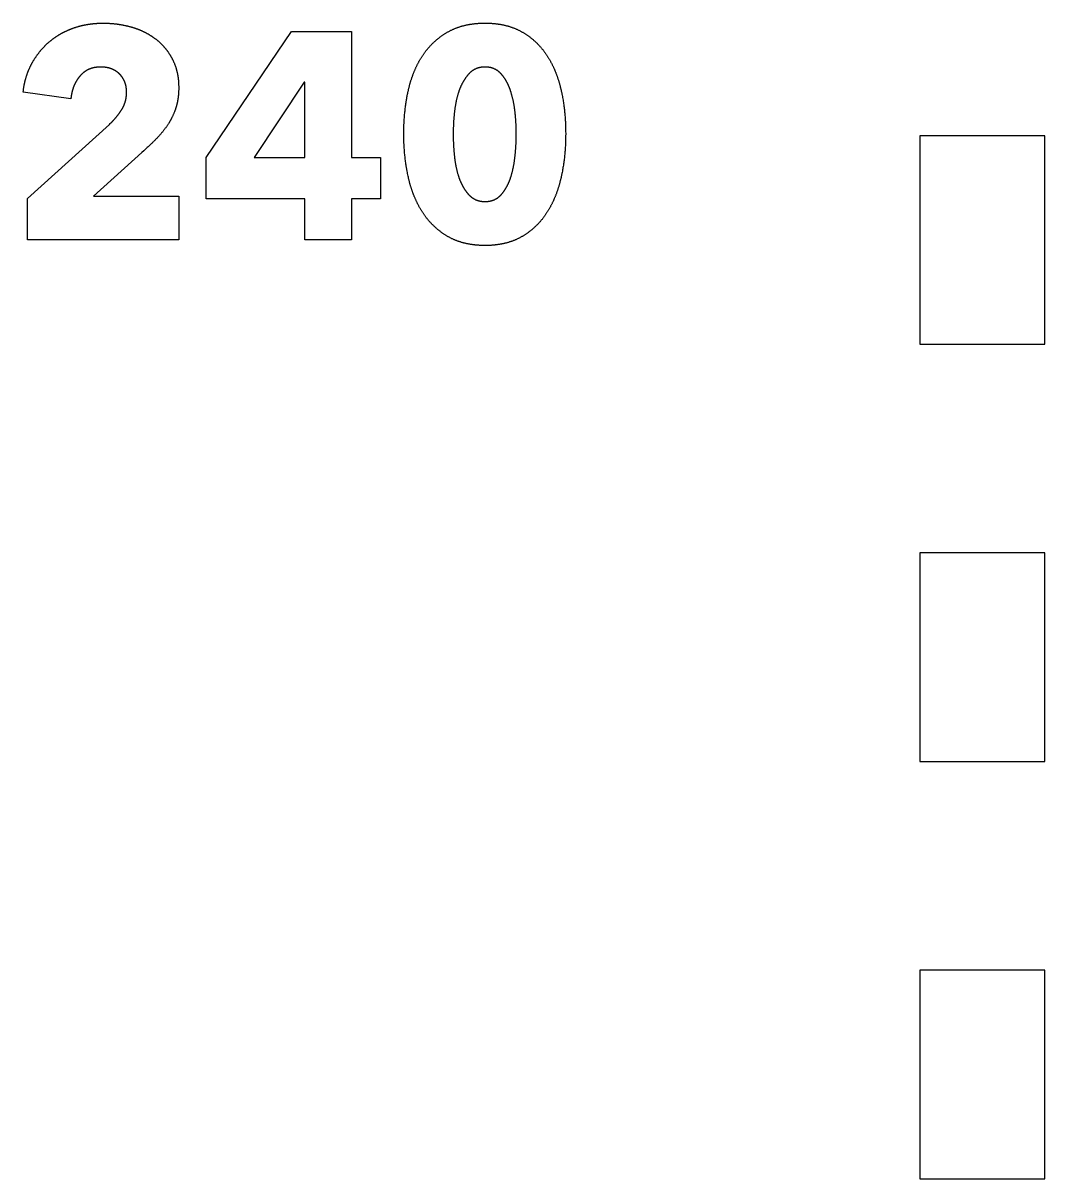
# Model space of a CAD drawing. Extents: x 4 to 389, y 10 to 269.
# Drawn here: x 106.52 to 131.01, y 181.33 to 209.03 of the extents above; entities that cross this region are included whole.
import ezdxf

# ---------------------------------------------------------------- set-up
doc = ezdxf.new("R2010")
doc.units = 0
doc.layers.get('0').update_dxf_attribs({"linetype": 'CONTINUOUS'})
doc.layers.add('ENGRAVE', color=5, linetype='CONTINUOUS')

msp = doc.modelspace()

# ---------------------------------------------------------------- linework, layer by layer
for points in [[(128.01, 201.332), (131.01, 201.332), (131.01, 206.332), (128.01, 206.332)], [(128.01, 191.332), (131.01, 191.332), (131.01, 196.332), (128.01, 196.332)], [(128.01, 181.332), (131.01, 181.332), (131.01, 186.332), (128.01, 186.332)]]:
    msp.add_lwpolyline(points, close=True)
at = {"layer": 'ENGRAVE'}
for points in [[(106.623, 203.832), (106.623, 204.826), (108.584, 206.6), (108.604, 206.62), (108.614, 206.63), (108.624, 206.64), (108.629, 206.645), (108.634, 206.65), (108.639, 206.655), (108.644, 206.66), (108.649, 206.665), (108.654, 206.67), (108.659, 206.675), (108.664, 206.68), (108.669, 206.686), (108.674, 206.691), (108.678, 206.696), (108.683, 206.701), (108.688, 206.706), (108.693, 206.711), (108.697, 206.717), (108.702, 206.722), (108.707, 206.727), (108.711, 206.732), (108.716, 206.738), (108.721, 206.743), (108.725, 206.748), (108.73, 206.754), (108.734, 206.759), (108.739, 206.765), (108.743, 206.77), (108.748, 206.775), (108.752, 206.781), (108.757, 206.786), (108.761, 206.792), (108.766, 206.797), (108.77, 206.803), (108.774, 206.808), (108.779, 206.814), (108.783, 206.82), (108.787, 206.825), (108.792, 206.831), (108.796, 206.836), (108.8, 206.842), (108.804, 206.848), (108.809, 206.853), (108.813, 206.859), (108.817, 206.865), (108.821, 206.87), (108.825, 206.876), (108.829, 206.882), (108.834, 206.887), (108.838, 206.893), (108.842, 206.899), (108.846, 206.905), (108.85, 206.911), (108.854, 206.916), (108.858, 206.922), (108.861, 206.928), (108.865, 206.934), (108.869, 206.94), (108.873, 206.946), (108.877, 206.952), (108.88, 206.958), (108.884, 206.964), (108.888, 206.97), (108.891, 206.976), (108.895, 206.982), (108.898, 206.988), (108.902, 206.994), (108.905, 207.001), (108.909, 207.007), (108.91, 207.01), (108.912, 207.013), (108.913, 207.016), (108.915, 207.019), (108.917, 207.022), (108.918, 207.026), (108.92, 207.029), (108.921, 207.032), (108.923, 207.035), (108.924, 207.038), (108.926, 207.041), (108.927, 207.045), (108.929, 207.048), (108.93, 207.051), (108.932, 207.054), (108.933, 207.057), (108.935, 207.061), (108.936, 207.064), (108.937, 207.067), (108.939, 207.07), (108.94, 207.074), (108.941, 207.077), (108.943, 207.08), (108.944, 207.084), (108.945, 207.087), (108.946, 207.09), (108.948, 207.093), (108.949, 207.097), (108.95, 207.1), (108.951, 207.103), (108.952, 207.107), (108.953, 207.11), (108.955, 207.113), (108.956, 207.117), (108.957, 207.12), (108.958, 207.123), (108.959, 207.127), (108.96, 207.13), (108.962, 207.137), (108.964, 207.144), (108.966, 207.15), (108.968, 207.157), (108.97, 207.164), (108.972, 207.171), (108.973, 207.178), (108.975, 207.185), (108.976, 207.188), (108.977, 207.191), (108.977, 207.195), (108.978, 207.198), (108.979, 207.202), (108.98, 207.205), (108.98, 207.209), (108.981, 207.212), (108.982, 207.216), (108.983, 207.219), (108.983, 207.223), (108.984, 207.226), (108.984, 207.23), (108.985, 207.233), (108.986, 207.236), (108.986, 207.24), (108.987, 207.243), (108.987, 207.247), (108.988, 207.25), (108.988, 207.254), (108.989, 207.257), (108.989, 207.261), (108.99, 207.264), (108.99, 207.268), (108.99, 207.271), (108.991, 207.275), (108.991, 207.278), (108.992, 207.282), (108.992, 207.285), (108.992, 207.289), (108.993, 207.296), (108.993, 207.303), (108.994, 207.31), (108.994, 207.317), (108.995, 207.324), (108.995, 207.331), (108.995, 207.338), (108.996, 207.345), (108.996, 207.359), (108.997, 207.373), (108.996, 207.389), (108.996, 207.396), (108.995, 207.404), (108.995, 207.412), (108.995, 207.419), (108.994, 207.427), (108.994, 207.435), (108.993, 207.442), (108.993, 207.446), (108.992, 207.45), (108.992, 207.454), (108.992, 207.458), (108.991, 207.461), (108.991, 207.465), (108.991, 207.469), (108.99, 207.473), (108.99, 207.477), (108.989, 207.48), (108.989, 207.484), (108.988, 207.488), (108.988, 207.492), (108.987, 207.495), (108.987, 207.499), (108.986, 207.503), (108.986, 207.507), (108.985, 207.511), (108.984, 207.514), (108.983, 207.518), (108.983, 207.522), (108.982, 207.526), (108.981, 207.529), (108.98, 207.533), (108.98, 207.537), (108.979, 207.541), (108.978, 207.544), (108.977, 207.548), (108.976, 207.552), (108.975, 207.555), (108.974, 207.559), (108.973, 207.563), (108.972, 207.566), (108.971, 207.57), (108.97, 207.574), (108.969, 207.578), (108.967, 207.581), (108.966, 207.585), (108.965, 207.588), (108.964, 207.592), (108.963, 207.596), (108.961, 207.599), (108.96, 207.603), (108.959, 207.607), (108.957, 207.61), (108.956, 207.614), (108.955, 207.617), (108.953, 207.621), (108.952, 207.624), (108.95, 207.628), (108.949, 207.632), (108.947, 207.635), (108.946, 207.639), (108.944, 207.642), (108.943, 207.646), (108.941, 207.649), (108.94, 207.653), (108.938, 207.656), (108.936, 207.659), (108.935, 207.663), (108.933, 207.666), (108.931, 207.67), (108.929, 207.673), (108.928, 207.677), (108.926, 207.68), (108.924, 207.683), (108.922, 207.687), (108.92, 207.69), (108.918, 207.693), (108.916, 207.697), (108.914, 207.7), (108.912, 207.703), (108.91, 207.706), (108.908, 207.71), (108.906, 207.713), (108.904, 207.716), (108.902, 207.719), (108.9, 207.722), (108.898, 207.726), (108.896, 207.729), (108.893, 207.732), (108.891, 207.735), (108.889, 207.738), (108.887, 207.741), (108.884, 207.744), (108.882, 207.747), (108.88, 207.75), (108.877, 207.753), (108.875, 207.756), (108.873, 207.759), (108.87, 207.762), (108.868, 207.765), (108.865, 207.768), (108.863, 207.771), (108.86, 207.774), (108.858, 207.777), (108.855, 207.78), (108.853, 207.783), (108.85, 207.786), (108.847, 207.788), (108.845, 207.791), (108.842, 207.794), (108.84, 207.797), (108.837, 207.799), (108.834, 207.802), (108.831, 207.805), (108.829, 207.808), (108.826, 207.81), (108.823, 207.813), (108.82, 207.816), (108.818, 207.818), (108.815, 207.821), (108.812, 207.823), (108.809, 207.826), (108.806, 207.828), (108.803, 207.831), (108.801, 207.834), (108.798, 207.836), (108.795, 207.838), (108.792, 207.841), (108.789, 207.843), (108.786, 207.846), (108.783, 207.848), (108.78, 207.851), (108.777, 207.853), (108.774, 207.855), (108.771, 207.858), (108.768, 207.86), (108.765, 207.862), (108.761, 207.864), (108.758, 207.867), (108.755, 207.869), (108.752, 207.871), (108.749, 207.873), (108.746, 207.875), (108.743, 207.877), (108.739, 207.879), (108.736, 207.882), (108.733, 207.884), (108.73, 207.886), (108.726, 207.888), (108.723, 207.89), (108.72, 207.892), (108.716, 207.894), (108.713, 207.895), (108.71, 207.897), (108.706, 207.899), (108.703, 207.901), (108.7, 207.903), (108.696, 207.905), (108.693, 207.906), (108.69, 207.908), (108.686, 207.91), (108.683, 207.912), (108.679, 207.913), (108.676, 207.915), (108.672, 207.917), (108.669, 207.918), (108.665, 207.92), (108.662, 207.921), (108.658, 207.923), (108.655, 207.924), (108.651, 207.926), (108.648, 207.927), (108.644, 207.929), (108.641, 207.93), (108.637, 207.932), (108.634, 207.933), (108.63, 207.934), (108.626, 207.936), (108.623, 207.937), (108.619, 207.938), (108.616, 207.94), (108.612, 207.941), (108.608, 207.942), (108.605, 207.943), (108.601, 207.944), (108.597, 207.946), (108.594, 207.947), (108.59, 207.948), (108.586, 207.949), (108.583, 207.95), (108.579, 207.951), (108.575, 207.952), (108.572, 207.953), (108.568, 207.954), (108.564, 207.955), (108.56, 207.956), (108.557, 207.957), (108.553, 207.958), (108.549, 207.958), (108.545, 207.959), (108.542, 207.96), (108.538, 207.961), (108.534, 207.962), (108.53, 207.962), (108.527, 207.963), (108.523, 207.964), (108.519, 207.964), (108.515, 207.965), (108.512, 207.966), (108.508, 207.966), (108.504, 207.967), (108.5, 207.967), (108.496, 207.968), (108.493, 207.968), (108.489, 207.969), (108.485, 207.969), (108.481, 207.97), (108.478, 207.97), (108.474, 207.971), (108.47, 207.971), (108.466, 207.971), (108.462, 207.972), (108.459, 207.972), (108.455, 207.972), (108.451, 207.973), (108.447, 207.973), (108.439, 207.973), (108.432, 207.974), (108.424, 207.974), (108.417, 207.975), (108.409, 207.975), (108.401, 207.976), (108.394, 207.976), (108.386, 207.976), (108.371, 207.977), (108.353, 207.976), (108.344, 207.975), (108.335, 207.975), (108.326, 207.974), (108.317, 207.974), (108.308, 207.973), (108.303, 207.973), (108.299, 207.972), (108.294, 207.972), (108.29, 207.972), (108.285, 207.971), (108.281, 207.971), (108.276, 207.97), (108.272, 207.97), (108.267, 207.969), (108.263, 207.969), (108.259, 207.968), (108.254, 207.967), (108.25, 207.967), (108.245, 207.966), (108.241, 207.965), (108.236, 207.965), (108.232, 207.964), (108.228, 207.963), (108.223, 207.962), (108.219, 207.962), (108.214, 207.961), (108.21, 207.96), (108.205, 207.959), (108.201, 207.958), (108.197, 207.957), (108.192, 207.956), (108.188, 207.955), (108.184, 207.953), (108.179, 207.952), (108.175, 207.951), (108.171, 207.95), (108.166, 207.949), (108.162, 207.947), (108.158, 207.946), (108.153, 207.944), (108.149, 207.943), (108.145, 207.942), (108.141, 207.94), (108.136, 207.939), (108.132, 207.937), (108.128, 207.936), (108.124, 207.934), (108.12, 207.932), (108.115, 207.931), (108.111, 207.929), (108.107, 207.927), (108.103, 207.926), (108.099, 207.924), (108.095, 207.922), (108.09, 207.92), (108.086, 207.918), (108.082, 207.916), (108.078, 207.914), (108.074, 207.912), (108.07, 207.91), (108.066, 207.908), (108.062, 207.906), (108.058, 207.904), (108.054, 207.902), (108.05, 207.9), (108.046, 207.898), (108.042, 207.896), (108.038, 207.893), (108.035, 207.891), (108.031, 207.889), (108.027, 207.886), (108.023, 207.884), (108.019, 207.882), (108.015, 207.879), (108.012, 207.877), (108.008, 207.874), (108.004, 207.872), (108, 207.869), (107.997, 207.867), (107.993, 207.864), (107.989, 207.862), (107.986, 207.859), (107.982, 207.856), (107.978, 207.854), (107.975, 207.851), (107.971, 207.848), (107.968, 207.845), (107.964, 207.843), (107.961, 207.84), (107.957, 207.837), (107.954, 207.834), (107.95, 207.831), (107.947, 207.828), (107.943, 207.825), (107.94, 207.822), (107.937, 207.819), (107.933, 207.816), (107.93, 207.813), (107.927, 207.81), (107.923, 207.807), (107.92, 207.804), (107.917, 207.801), (107.914, 207.798), (107.911, 207.795), (107.907, 207.792), (107.904, 207.788), (107.901, 207.785), (107.898, 207.782), (107.895, 207.779), (107.892, 207.775), (107.889, 207.772), (107.886, 207.769), (107.883, 207.765), (107.88, 207.762), (107.877, 207.759), (107.874, 207.755), (107.871, 207.752), (107.868, 207.748), (107.865, 207.745), (107.862, 207.741), (107.859, 207.738), (107.857, 207.734), (107.854, 207.731), (107.851, 207.727), (107.848, 207.724), (107.845, 207.72), (107.843, 207.717), (107.84, 207.713), (107.837, 207.709), (107.835, 207.706), (107.832, 207.702), (107.83, 207.699), (107.827, 207.695), (107.824, 207.691), (107.822, 207.687), (107.819, 207.684), (107.817, 207.68), (107.814, 207.676), (107.812, 207.672), (107.809, 207.669), (107.807, 207.665), (107.804, 207.661), (107.802, 207.657), (107.8, 207.654), (107.797, 207.65), (107.795, 207.646), (107.793, 207.642), (107.79, 207.638), (107.788, 207.634), (107.786, 207.63), (107.784, 207.626), (107.782, 207.623), (107.779, 207.619), (107.777, 207.615), (107.775, 207.611), (107.773, 207.607), (107.771, 207.603), (107.769, 207.599), (107.767, 207.595), (107.765, 207.591), (107.763, 207.587), (107.761, 207.583), (107.759, 207.579), (107.757, 207.575), (107.755, 207.571), (107.753, 207.567), (107.751, 207.562), (107.749, 207.558), (107.747, 207.554), (107.745, 207.55), (107.743, 207.546), (107.742, 207.542), (107.74, 207.538), (107.738, 207.534), (107.736, 207.53), (107.735, 207.525), (107.733, 207.521), (107.731, 207.517), (107.73, 207.513), (107.728, 207.509), (107.726, 207.504), (107.725, 207.5), (107.723, 207.496), (107.722, 207.492), (107.72, 207.488), (107.719, 207.483), (107.717, 207.479), (107.716, 207.475), (107.714, 207.471), (107.713, 207.466), (107.711, 207.462), (107.71, 207.458), (107.709, 207.454), (107.707, 207.449), (107.706, 207.445), (107.705, 207.441), (107.703, 207.436), (107.702, 207.432), (107.701, 207.428), (107.699, 207.423), (107.698, 207.419), (107.697, 207.415), (107.696, 207.41), (107.695, 207.406), (107.694, 207.402), (107.693, 207.397), (107.691, 207.393), (107.69, 207.389), (107.689, 207.384), (107.688, 207.38), (107.687, 207.376), (107.686, 207.371), (107.685, 207.367), (107.684, 207.362), (107.683, 207.358), (107.683, 207.354), (107.682, 207.349), (107.681, 207.345), (107.68, 207.34), (107.679, 207.336), (107.678, 207.332), (107.677, 207.323), (107.675, 207.314), (107.674, 207.305), (107.672, 207.296), (107.671, 207.287), (107.669, 207.278), (107.668, 207.27), (107.667, 207.261), (107.665, 207.252), (107.663, 207.234), (107.66, 207.216), (106.516, 207.372), (106.522, 207.416), (106.525, 207.437), (106.529, 207.459), (106.532, 207.48), (106.534, 207.491), (106.536, 207.502), (106.537, 207.512), (106.539, 207.523), (106.541, 207.534), (106.543, 207.545), (106.545, 207.555), (106.547, 207.566), (106.549, 207.577), (106.552, 207.587), (106.554, 207.598), (106.556, 207.609), (106.559, 207.619), (106.561, 207.63), (106.564, 207.641), (106.566, 207.651), (106.569, 207.662), (106.572, 207.672), (106.575, 207.683), (106.578, 207.693), (106.581, 207.704), (106.584, 207.714), (106.587, 207.725), (106.59, 207.735), (106.593, 207.746), (106.596, 207.756), (106.6, 207.766), (106.603, 207.777), (106.607, 207.787), (106.61, 207.797), (106.614, 207.808), (106.617, 207.818), (106.621, 207.828), (106.625, 207.838), (106.629, 207.849), (106.633, 207.859), (106.637, 207.869), (106.641, 207.879), (106.645, 207.889), (106.649, 207.899), (106.653, 207.909), (106.657, 207.919), (106.662, 207.929), (106.666, 207.939), (106.671, 207.949), (106.675, 207.959), (106.68, 207.969), (106.684, 207.979), (106.689, 207.989), (106.694, 207.999), (106.699, 208.008), (106.703, 208.018), (106.708, 208.028), (106.713, 208.038), (106.718, 208.047), (106.724, 208.057), (106.729, 208.066), (106.734, 208.076), (106.739, 208.086), (106.745, 208.095), (106.75, 208.105), (106.756, 208.114), (106.761, 208.123), (106.767, 208.133), (106.772, 208.142), (106.778, 208.151), (106.784, 208.161), (106.79, 208.17), (106.795, 208.179), (106.801, 208.188), (106.807, 208.197), (106.813, 208.206), (106.819, 208.215), (106.826, 208.224), (106.832, 208.233), (106.838, 208.242), (106.844, 208.251), (106.851, 208.26), (106.857, 208.269), (106.863, 208.278), (106.87, 208.287), (106.876, 208.295), (106.883, 208.304), (106.89, 208.313), (106.896, 208.321), (106.903, 208.33), (106.91, 208.338), (106.917, 208.347), (106.924, 208.355), (106.93, 208.364), (106.937, 208.372), (106.944, 208.38), (106.952, 208.389), (106.959, 208.397), (106.966, 208.405), (106.973, 208.413), (106.98, 208.422), (106.988, 208.43), (106.995, 208.438), (107.002, 208.446), (107.01, 208.454), (107.017, 208.461), (107.025, 208.469), (107.033, 208.477), (107.04, 208.485), (107.048, 208.493), (107.056, 208.5), (107.064, 208.508), (107.072, 208.515), (107.079, 208.523), (107.087, 208.53), (107.095, 208.538), (107.103, 208.545), (107.112, 208.552), (107.12, 208.56), (107.128, 208.567), (107.136, 208.574), (107.144, 208.581), (107.153, 208.588), (107.161, 208.595), (107.17, 208.602), (107.178, 208.609), (107.186, 208.616), (107.195, 208.622), (107.204, 208.629), (107.212, 208.636), (107.221, 208.642), (107.23, 208.649), (107.238, 208.656), (107.247, 208.662), (107.256, 208.668), (107.265, 208.675), (107.274, 208.681), (107.283, 208.687), (107.292, 208.694), (107.301, 208.7), (107.31, 208.706), (107.319, 208.712), (107.328, 208.718), (107.337, 208.724), (107.346, 208.73), (107.355, 208.735), (107.365, 208.741), (107.374, 208.747), (107.383, 208.753), (107.393, 208.758), (107.402, 208.764), (107.411, 208.769), (107.421, 208.774), (107.43, 208.78), (107.44, 208.785), (107.45, 208.79), (107.459, 208.796), (107.469, 208.801), (107.478, 208.806), (107.488, 208.811), (107.498, 208.816), (107.508, 208.82), (107.517, 208.825), (107.527, 208.83), (107.537, 208.835), (107.547, 208.839), (107.557, 208.844), (107.567, 208.848), (107.577, 208.853), (107.587, 208.857), (107.597, 208.862), (107.607, 208.866), (107.617, 208.87), (107.627, 208.874), (107.637, 208.879), (107.647, 208.883), (107.657, 208.887), (107.667, 208.891), (107.677, 208.895), (107.688, 208.898), (107.698, 208.902), (107.708, 208.906), (107.718, 208.91), (107.729, 208.913), (107.739, 208.917), (107.749, 208.921), (107.76, 208.924), (107.77, 208.927), (107.78, 208.931), (107.791, 208.934), (107.801, 208.937), (107.811, 208.941), (107.822, 208.944), (107.832, 208.947), (107.843, 208.95), (107.853, 208.953), (107.864, 208.956), (107.874, 208.959), (107.885, 208.961), (107.895, 208.964), (107.906, 208.967), (107.917, 208.969), (107.927, 208.972), (107.938, 208.974), (107.949, 208.977), (107.959, 208.979), (107.97, 208.981), (107.981, 208.983), (107.991, 208.986), (108.002, 208.988), (108.013, 208.99), (108.023, 208.992), (108.034, 208.994), (108.045, 208.996), (108.056, 208.997), (108.066, 208.999), (108.077, 209.001), (108.088, 209.003), (108.099, 209.004), (108.109, 209.006), (108.12, 209.007), (108.131, 209.009), (108.142, 209.01), (108.153, 209.012), (108.163, 209.013), (108.174, 209.015), (108.185, 209.016), (108.196, 209.017), (108.207, 209.018), (108.218, 209.019), (108.228, 209.02), (108.239, 209.021), (108.25, 209.022), (108.261, 209.023), (108.272, 209.024), (108.283, 209.024), (108.294, 209.025), (108.305, 209.025), (108.315, 209.026), (108.326, 209.026), (108.348, 209.027), (108.37, 209.028), (108.392, 209.028), (108.435, 209.029), (108.477, 209.028), (108.498, 209.028), (108.519, 209.027), (108.54, 209.026), (108.561, 209.026), (108.582, 209.025), (108.592, 209.024), (108.603, 209.024), (108.613, 209.023), (108.623, 209.022), (108.634, 209.022), (108.644, 209.021), (108.655, 209.02), (108.665, 209.019), (108.676, 209.018), (108.686, 209.017), (108.696, 209.016), (108.707, 209.015), (108.717, 209.014), (108.728, 209.013), (108.738, 209.012), (108.748, 209.011), (108.759, 209.009), (108.769, 209.008), (108.78, 209.007), (108.79, 209.005), (108.8, 209.004), (108.811, 209.002), (108.821, 209), (108.831, 208.999), (108.842, 208.997), (108.852, 208.995), (108.862, 208.993), (108.872, 208.991), (108.883, 208.989), (108.893, 208.987), (108.903, 208.985), (108.913, 208.983), (108.934, 208.979), (108.954, 208.975), (108.975, 208.97), (108.985, 208.968), (108.995, 208.966), (109.006, 208.963), (109.016, 208.961), (109.026, 208.959), (109.036, 208.956), (109.046, 208.954), (109.056, 208.951), (109.066, 208.948), (109.077, 208.946), (109.087, 208.943), (109.097, 208.94), (109.107, 208.937), (109.117, 208.935), (109.127, 208.932), (109.137, 208.929), (109.147, 208.926), (109.157, 208.923), (109.167, 208.919), (109.177, 208.916), (109.187, 208.913), (109.197, 208.91), (109.207, 208.906), (109.217, 208.903), (109.226, 208.899), (109.236, 208.896), (109.246, 208.892), (109.256, 208.889), (109.266, 208.885), (109.276, 208.881), (109.285, 208.877), (109.295, 208.874), (109.305, 208.87), (109.314, 208.866), (109.324, 208.862), (109.334, 208.858), (109.343, 208.854), (109.353, 208.85), (109.363, 208.845), (109.372, 208.841), (109.382, 208.837), (109.391, 208.832), (109.401, 208.828), (109.41, 208.823), (109.419, 208.819), (109.429, 208.814), (109.438, 208.809), (109.447, 208.804), (109.457, 208.799), (109.466, 208.795), (109.475, 208.79), (109.484, 208.784), (109.493, 208.779), (109.502, 208.774), (109.511, 208.769), (109.52, 208.764), (109.529, 208.758), (109.538, 208.753), (109.547, 208.747), (109.556, 208.742), (109.565, 208.736), (109.574, 208.731), (109.583, 208.725), (109.592, 208.719), (109.6, 208.714), (109.609, 208.708), (109.618, 208.702), (109.626, 208.696), (109.635, 208.69), (109.643, 208.684), (109.652, 208.678), (109.66, 208.672), (109.669, 208.666), (109.677, 208.66), (109.686, 208.653), (109.694, 208.647), (109.702, 208.641), (109.71, 208.634), (109.719, 208.628), (109.727, 208.621), (109.735, 208.614), (109.743, 208.608), (109.751, 208.601), (109.759, 208.594), (109.767, 208.587), (109.775, 208.58), (109.782, 208.573), (109.79, 208.566), (109.798, 208.559), (109.806, 208.552), (109.813, 208.545), (109.821, 208.538), (109.828, 208.531), (109.836, 208.523), (109.843, 208.516), (109.851, 208.508), (109.858, 208.501), (109.865, 208.493), (109.872, 208.486), (109.879, 208.478), (109.886, 208.47), (109.893, 208.462), (109.9, 208.455), (109.907, 208.447), (109.914, 208.439), (109.921, 208.431), (109.927, 208.423), (109.934, 208.414), (109.94, 208.406), (109.947, 208.398), (109.953, 208.39), (109.959, 208.381), (109.966, 208.373), (109.972, 208.364), (109.978, 208.356), (109.984, 208.347), (109.99, 208.339), (109.996, 208.33), (110.002, 208.322), (110.008, 208.313), (110.013, 208.304), (110.019, 208.295), (110.025, 208.287), (110.03, 208.278), (110.036, 208.269), (110.041, 208.26), (110.047, 208.251), (110.052, 208.242), (110.057, 208.233), (110.063, 208.224), (110.068, 208.215), (110.073, 208.206), (110.078, 208.197), (110.083, 208.187), (110.088, 208.178), (110.093, 208.169), (110.098, 208.16), (110.102, 208.15), (110.107, 208.141), (110.112, 208.131), (110.116, 208.122), (110.121, 208.113), (110.125, 208.103), (110.129, 208.093), (110.133, 208.084), (110.138, 208.074), (110.142, 208.065), (110.146, 208.055), (110.149, 208.045), (110.153, 208.035), (110.157, 208.026), (110.161, 208.016), (110.164, 208.006), (110.168, 207.996), (110.171, 207.986), (110.174, 207.976), (110.177, 207.966), (110.18, 207.956), (110.183, 207.946), (110.186, 207.936), (110.189, 207.926), (110.192, 207.916), (110.195, 207.906), (110.197, 207.896), (110.2, 207.886), (110.202, 207.876), (110.205, 207.865), (110.207, 207.855), (110.21, 207.845), (110.212, 207.835), (110.214, 207.824), (110.216, 207.814), (110.218, 207.804), (110.22, 207.794), (110.222, 207.783), (110.224, 207.773), (110.225, 207.763), (110.227, 207.752), (110.229, 207.742), (110.23, 207.732), (110.232, 207.721), (110.233, 207.711), (110.234, 207.701), (110.235, 207.69), (110.237, 207.68), (110.238, 207.669), (110.238, 207.659), (110.239, 207.649), (110.24, 207.638), (110.241, 207.628), (110.242, 207.617), (110.242, 207.607), (110.243, 207.596), (110.243, 207.586), (110.244, 207.575), (110.244, 207.565), (110.245, 207.544), (110.246, 207.523), (110.246, 207.502), (110.247, 207.481), (110.246, 207.452), (110.246, 207.438), (110.246, 207.423), (110.245, 207.409), (110.245, 207.395), (110.244, 207.38), (110.243, 207.366), (110.243, 207.358), (110.243, 207.351), (110.242, 207.344), (110.242, 207.337), (110.241, 207.33), (110.241, 207.322), (110.24, 207.315), (110.239, 207.308), (110.239, 207.301), (110.238, 207.294), (110.237, 207.286), (110.236, 207.279), (110.236, 207.272), (110.235, 207.265), (110.234, 207.258), (110.233, 207.25), (110.232, 207.243), (110.231, 207.236), (110.23, 207.229), (110.229, 207.222), (110.228, 207.215), (110.227, 207.207), (110.226, 207.2), (110.224, 207.193), (110.223, 207.186), (110.222, 207.179), (110.221, 207.172), (110.219, 207.165), (110.218, 207.158), (110.216, 207.15), (110.215, 207.143), (110.214, 207.136), (110.212, 207.129), (110.211, 207.122), (110.209, 207.115), (110.207, 207.108), (110.206, 207.101), (110.204, 207.094), (110.202, 207.087), (110.201, 207.08), (110.199, 207.073), (110.197, 207.066), (110.195, 207.059), (110.193, 207.052), (110.191, 207.045), (110.19, 207.038), (110.188, 207.031), (110.186, 207.024), (110.183, 207.017), (110.181, 207.01), (110.179, 207.003), (110.177, 206.996), (110.175, 206.989), (110.173, 206.983), (110.17, 206.976), (110.168, 206.969), (110.166, 206.962), (110.163, 206.955), (110.161, 206.948), (110.158, 206.942), (110.156, 206.935), (110.153, 206.928), (110.151, 206.921), (110.148, 206.914), (110.146, 206.908), (110.143, 206.901), (110.138, 206.888), (110.132, 206.874), (110.127, 206.861), (110.121, 206.848), (110.115, 206.834), (110.109, 206.821), (110.103, 206.808), (110.097, 206.795), (110.091, 206.782), (110.084, 206.769), (110.078, 206.756), (110.075, 206.749), (110.071, 206.743), (110.068, 206.737), (110.065, 206.73), (110.061, 206.724), (110.058, 206.717), (110.054, 206.711), (110.051, 206.705), (110.047, 206.698), (110.044, 206.692), (110.04, 206.686), (110.037, 206.679), (110.033, 206.673), (110.029, 206.667), (110.026, 206.661), (110.022, 206.655), (110.018, 206.648), (110.014, 206.642), (110.011, 206.636), (110.007, 206.63), (109.999, 206.618), (109.991, 206.605), (109.983, 206.593), (109.975, 206.581), (109.967, 206.569), (109.959, 206.557), (109.951, 206.546), (109.942, 206.534), (109.934, 206.522), (109.925, 206.51), (109.917, 206.499), (109.908, 206.487), (109.899, 206.476), (109.89, 206.464), (109.881, 206.453), (109.872, 206.441), (109.863, 206.43), (109.854, 206.419), (109.845, 206.408), (109.835, 206.397), (109.826, 206.386), (109.817, 206.375), (109.807, 206.364), (109.798, 206.353), (109.788, 206.342), (109.778, 206.331), (109.769, 206.321), (109.759, 206.31), (109.749, 206.3), (109.739, 206.289), (109.729, 206.278), (109.719, 206.268), (109.709, 206.258), (109.699, 206.247), (109.689, 206.237), (109.679, 206.226), (109.669, 206.216), (109.658, 206.206), (109.648, 206.196), (109.638, 206.186), (109.628, 206.175), (109.617, 206.165), (109.607, 206.155), (109.596, 206.145), (109.576, 206.125), (109.555, 206.105), (109.534, 206.085), (109.513, 206.065), (109.492, 206.045), (109.45, 206.005), (109.408, 205.966), (109.366, 205.926), (108.2, 204.885), (110.247, 204.885), (110.247, 203.832)], [(117.589, 203.7), (117.56, 203.701), (117.531, 203.701), (117.516, 203.702), (117.502, 203.702), (117.487, 203.702), (117.473, 203.703), (117.458, 203.704), (117.443, 203.705), (117.429, 203.705), (117.414, 203.706), (117.4, 203.708), (117.385, 203.709), (117.371, 203.71), (117.356, 203.712), (117.342, 203.713), (117.327, 203.715), (117.313, 203.717), (117.298, 203.719), (117.284, 203.721), (117.269, 203.723), (117.255, 203.725), (117.24, 203.727), (117.226, 203.73), (117.212, 203.732), (117.197, 203.735), (117.183, 203.738), (117.169, 203.74), (117.154, 203.743), (117.14, 203.746), (117.126, 203.749), (117.111, 203.753), (117.097, 203.756), (117.083, 203.76), (117.069, 203.763), (117.055, 203.767), (117.041, 203.771), (117.027, 203.775), (117.013, 203.779), (116.999, 203.784), (116.985, 203.788), (116.971, 203.793), (116.957, 203.797), (116.943, 203.802), (116.93, 203.807), (116.916, 203.812), (116.902, 203.817), (116.889, 203.822), (116.875, 203.828), (116.862, 203.833), (116.848, 203.839), (116.835, 203.845), (116.822, 203.851), (116.808, 203.857), (116.795, 203.863), (116.782, 203.87), (116.769, 203.876), (116.756, 203.883), (116.743, 203.89), (116.73, 203.897), (116.717, 203.904), (116.705, 203.911), (116.692, 203.918), (116.68, 203.926), (116.667, 203.933), (116.655, 203.941), (116.642, 203.949), (116.63, 203.956), (116.618, 203.964), (116.605, 203.972), (116.593, 203.981), (116.581, 203.989), (116.569, 203.997), (116.557, 204.006), (116.545, 204.014), (116.534, 204.023), (116.522, 204.031), (116.51, 204.04), (116.499, 204.049), (116.487, 204.058), (116.476, 204.067), (116.465, 204.077), (116.453, 204.086), (116.442, 204.095), (116.431, 204.105), (116.42, 204.114), (116.409, 204.124), (116.398, 204.134), (116.387, 204.144), (116.377, 204.154), (116.366, 204.164), (116.355, 204.174), (116.345, 204.184), (116.335, 204.194), (116.324, 204.204), (116.314, 204.215), (116.304, 204.225), (116.294, 204.236), (116.284, 204.247), (116.274, 204.257), (116.264, 204.268), (116.255, 204.279), (116.245, 204.29), (116.235, 204.301), (116.226, 204.312), (116.217, 204.324), (116.207, 204.335), (116.198, 204.346), (116.189, 204.358), (116.18, 204.369), (116.171, 204.381), (116.163, 204.393), (116.154, 204.404), (116.145, 204.416), (116.137, 204.428), (116.128, 204.44), (116.12, 204.452), (116.112, 204.464), (116.104, 204.476), (116.096, 204.488), (116.088, 204.501), (116.08, 204.513), (116.072, 204.525), (116.064, 204.538), (116.057, 204.55), (116.049, 204.563), (116.042, 204.575), (116.035, 204.588), (116.027, 204.601), (116.02, 204.613), (116.013, 204.626), (116.006, 204.639), (115.999, 204.652), (115.992, 204.665), (115.986, 204.678), (115.979, 204.691), (115.972, 204.704), (115.966, 204.717), (115.959, 204.73), (115.953, 204.743), (115.947, 204.756), (115.941, 204.77), (115.935, 204.783), (115.929, 204.796), (115.923, 204.809), (115.917, 204.823), (115.911, 204.836), (115.905, 204.85), (115.9, 204.863), (115.894, 204.877), (115.889, 204.89), (115.883, 204.904), (115.878, 204.917), (115.873, 204.931), (115.867, 204.945), (115.862, 204.958), (115.857, 204.972), (115.852, 204.986), (115.847, 204.999), (115.842, 205.013), (115.838, 205.027), (115.833, 205.041), (115.828, 205.055), (115.824, 205.068), (115.819, 205.082), (115.815, 205.096), (115.81, 205.11), (115.806, 205.124), (115.802, 205.138), (115.798, 205.152), (115.794, 205.166), (115.79, 205.18), (115.786, 205.194), (115.782, 205.208), (115.779, 205.223), (115.775, 205.237), (115.771, 205.251), (115.768, 205.265), (115.764, 205.279), (115.761, 205.293), (115.758, 205.308), (115.754, 205.322), (115.751, 205.336), (115.745, 205.365), (115.739, 205.393), (115.733, 205.422), (115.727, 205.45), (115.721, 205.479), (115.719, 205.493), (115.716, 205.508), (115.714, 205.522), (115.711, 205.537), (115.709, 205.551), (115.706, 205.565), (115.704, 205.58), (115.702, 205.594), (115.699, 205.609), (115.697, 205.623), (115.693, 205.652), (115.689, 205.681), (115.685, 205.71), (115.681, 205.739), (115.678, 205.768), (115.674, 205.797), (115.671, 205.826), (115.668, 205.855), (115.665, 205.884), (115.662, 205.913), (115.66, 205.942), (115.657, 205.971), (115.655, 206), (115.653, 206.029), (115.651, 206.058), (115.65, 206.073), (115.649, 206.088), (115.648, 206.102), (115.647, 206.117), (115.647, 206.131), (115.646, 206.146), (115.645, 206.175), (115.644, 206.204), (115.643, 206.233), (115.643, 206.263), (115.642, 206.292), (115.642, 206.321), (115.641, 206.379), (115.642, 206.437), (115.642, 206.466), (115.643, 206.495), (115.643, 206.524), (115.644, 206.553), (115.645, 206.582), (115.646, 206.611), (115.647, 206.626), (115.647, 206.64), (115.648, 206.655), (115.649, 206.669), (115.65, 206.684), (115.651, 206.698), (115.653, 206.727), (115.655, 206.756), (115.657, 206.785), (115.66, 206.814), (115.662, 206.843), (115.665, 206.872), (115.668, 206.901), (115.671, 206.93), (115.674, 206.959), (115.678, 206.987), (115.681, 207.016), (115.685, 207.045), (115.688, 207.074), (115.692, 207.102), (115.697, 207.131), (115.699, 207.146), (115.701, 207.16), (115.703, 207.174), (115.706, 207.189), (115.708, 207.203), (115.711, 207.217), (115.713, 207.231), (115.716, 207.246), (115.718, 207.26), (115.721, 207.274), (115.724, 207.289), (115.726, 207.303), (115.729, 207.317), (115.732, 207.331), (115.735, 207.345), (115.738, 207.36), (115.741, 207.374), (115.744, 207.388), (115.747, 207.402), (115.751, 207.416), (115.754, 207.43), (115.757, 207.445), (115.76, 207.459), (115.764, 207.473), (115.767, 207.487), (115.771, 207.501), (115.775, 207.515), (115.778, 207.529), (115.782, 207.543), (115.786, 207.557), (115.79, 207.571), (115.794, 207.585), (115.798, 207.599), (115.802, 207.613), (115.806, 207.627), (115.81, 207.641), (115.814, 207.655), (115.819, 207.668), (115.823, 207.682), (115.828, 207.696), (115.832, 207.71), (115.837, 207.724), (115.842, 207.737), (115.847, 207.751), (115.851, 207.765), (115.856, 207.778), (115.862, 207.792), (115.867, 207.805), (115.872, 207.819), (115.877, 207.832), (115.883, 207.846), (115.888, 207.859), (115.894, 207.873), (115.899, 207.886), (115.905, 207.9), (115.911, 207.913), (115.916, 207.926), (115.922, 207.939), (115.928, 207.953), (115.934, 207.966), (115.941, 207.979), (115.947, 207.992), (115.953, 208.005), (115.959, 208.018), (115.966, 208.031), (115.972, 208.044), (115.979, 208.057), (115.986, 208.07), (115.993, 208.083), (116, 208.096), (116.006, 208.108), (116.014, 208.121), (116.021, 208.134), (116.028, 208.146), (116.035, 208.159), (116.043, 208.171), (116.05, 208.184), (116.058, 208.196), (116.065, 208.208), (116.073, 208.221), (116.081, 208.233), (116.089, 208.245), (116.097, 208.257), (116.105, 208.269), (116.113, 208.281), (116.121, 208.293), (116.13, 208.305), (116.138, 208.317), (116.147, 208.328), (116.155, 208.34), (116.164, 208.352), (116.173, 208.363), (116.182, 208.375), (116.191, 208.386), (116.2, 208.397), (116.209, 208.409), (116.219, 208.42), (116.228, 208.431), (116.238, 208.442), (116.247, 208.453), (116.257, 208.463), (116.267, 208.474), (116.276, 208.485), (116.286, 208.495), (116.296, 208.506), (116.306, 208.516), (116.317, 208.527), (116.327, 208.537), (116.337, 208.547), (116.348, 208.557), (116.358, 208.567), (116.369, 208.577), (116.38, 208.587), (116.39, 208.597), (116.401, 208.606), (116.412, 208.616), (116.423, 208.625), (116.434, 208.635), (116.446, 208.644), (116.457, 208.653), (116.468, 208.662), (116.479, 208.671), (116.491, 208.68), (116.502, 208.689), (116.514, 208.698), (116.526, 208.706), (116.537, 208.715), (116.549, 208.723), (116.561, 208.732), (116.573, 208.74), (116.585, 208.748), (116.597, 208.756), (116.609, 208.764), (116.621, 208.772), (116.634, 208.78), (116.646, 208.787), (116.658, 208.795), (116.671, 208.802), (116.683, 208.81), (116.696, 208.817), (116.709, 208.824), (116.721, 208.831), (116.734, 208.838), (116.747, 208.845), (116.76, 208.851), (116.773, 208.858), (116.786, 208.864), (116.799, 208.87), (116.812, 208.877), (116.825, 208.882), (116.839, 208.888), (116.852, 208.894), (116.866, 208.899), (116.879, 208.905), (116.893, 208.91), (116.906, 208.915), (116.92, 208.92), (116.933, 208.925), (116.947, 208.93), (116.961, 208.935), (116.975, 208.939), (116.988, 208.944), (117.002, 208.948), (117.016, 208.953), (117.03, 208.957), (117.044, 208.961), (117.058, 208.965), (117.072, 208.968), (117.086, 208.972), (117.1, 208.975), (117.114, 208.979), (117.128, 208.982), (117.142, 208.985), (117.157, 208.988), (117.171, 208.991), (117.185, 208.994), (117.199, 208.997), (117.214, 208.999), (117.228, 209.001), (117.242, 209.004), (117.257, 209.006), (117.271, 209.008), (117.285, 209.01), (117.3, 209.012), (117.314, 209.014), (117.329, 209.015), (117.343, 209.017), (117.358, 209.018), (117.372, 209.02), (117.386, 209.021), (117.401, 209.022), (117.415, 209.023), (117.43, 209.025), (117.444, 209.025), (117.459, 209.026), (117.473, 209.027), (117.488, 209.027), (117.502, 209.028), (117.517, 209.028), (117.531, 209.029), (117.56, 209.029), (117.589, 209.029), (117.618, 209.029), (117.647, 209.029), (117.662, 209.028), (117.676, 209.028), (117.691, 209.028), (117.705, 209.027), (117.72, 209.026), (117.734, 209.025), (117.748, 209.025), (117.763, 209.024), (117.777, 209.022), (117.792, 209.021), (117.806, 209.02), (117.82, 209.018), (117.835, 209.017), (117.849, 209.015), (117.864, 209.014), (117.878, 209.012), (117.892, 209.01), (117.907, 209.008), (117.921, 209.006), (117.935, 209.004), (117.95, 209.002), (117.964, 208.999), (117.978, 208.997), (117.992, 208.994), (118.007, 208.991), (118.021, 208.988), (118.035, 208.985), (118.049, 208.982), (118.063, 208.979), (118.077, 208.976), (118.091, 208.972), (118.105, 208.968), (118.119, 208.965), (118.133, 208.961), (118.147, 208.957), (118.161, 208.953), (118.175, 208.948), (118.189, 208.944), (118.202, 208.939), (118.216, 208.935), (118.23, 208.93), (118.243, 208.925), (118.257, 208.92), (118.27, 208.915), (118.284, 208.91), (118.297, 208.905), (118.311, 208.899), (118.324, 208.894), (118.338, 208.888), (118.351, 208.882), (118.364, 208.876), (118.377, 208.87), (118.39, 208.864), (118.403, 208.858), (118.416, 208.851), (118.429, 208.844), (118.442, 208.837), (118.454, 208.831), (118.467, 208.823), (118.48, 208.816), (118.492, 208.809), (118.505, 208.802), (118.517, 208.794), (118.529, 208.787), (118.542, 208.779), (118.554, 208.771), (118.566, 208.763), (118.578, 208.755), (118.59, 208.747), (118.602, 208.739), (118.614, 208.731), (118.626, 208.722), (118.637, 208.714), (118.649, 208.705), (118.661, 208.697), (118.672, 208.688), (118.684, 208.679), (118.695, 208.67), (118.706, 208.661), (118.718, 208.652), (118.729, 208.643), (118.74, 208.633), (118.751, 208.624), (118.762, 208.614), (118.773, 208.605), (118.783, 208.595), (118.794, 208.585), (118.805, 208.575), (118.815, 208.565), (118.825, 208.555), (118.836, 208.545), (118.846, 208.535), (118.856, 208.525), (118.866, 208.514), (118.876, 208.504), (118.886, 208.493), (118.896, 208.483), (118.906, 208.472), (118.915, 208.461), (118.925, 208.45), (118.934, 208.439), (118.944, 208.428), (118.953, 208.417), (118.962, 208.406), (118.971, 208.395), (118.98, 208.383), (118.989, 208.372), (118.998, 208.36), (119.007, 208.349), (119.015, 208.337), (119.024, 208.325), (119.032, 208.314), (119.041, 208.302), (119.049, 208.29), (119.057, 208.278), (119.065, 208.266), (119.073, 208.254), (119.081, 208.242), (119.089, 208.229), (119.096, 208.217), (119.104, 208.205), (119.112, 208.193), (119.119, 208.18), (119.126, 208.168), (119.134, 208.155), (119.141, 208.143), (119.148, 208.13), (119.155, 208.117), (119.162, 208.105), (119.169, 208.092), (119.176, 208.079), (119.182, 208.066), (119.189, 208.053), (119.196, 208.041), (119.202, 208.028), (119.208, 208.015), (119.215, 208.002), (119.221, 207.989), (119.227, 207.975), (119.233, 207.962), (119.239, 207.949), (119.245, 207.936), (119.251, 207.923), (119.257, 207.909), (119.262, 207.896), (119.268, 207.883), (119.273, 207.869), (119.279, 207.856), (119.284, 207.842), (119.289, 207.829), (119.295, 207.815), (119.3, 207.802), (119.305, 207.788), (119.31, 207.775), (119.315, 207.761), (119.319, 207.747), (119.324, 207.734), (119.329, 207.72), (119.333, 207.706), (119.338, 207.693), (119.342, 207.679), (119.347, 207.665), (119.351, 207.651), (119.355, 207.637), (119.359, 207.624), (119.364, 207.61), (119.368, 207.596), (119.372, 207.582), (119.376, 207.568), (119.379, 207.554), (119.383, 207.54), (119.387, 207.526), (119.39, 207.512), (119.394, 207.498), (119.398, 207.484), (119.401, 207.47), (119.404, 207.456), (119.408, 207.442), (119.411, 207.428), (119.414, 207.413), (119.418, 207.399), (119.421, 207.385), (119.424, 207.371), (119.427, 207.357), (119.43, 207.343), (119.433, 207.329), (119.435, 207.314), (119.438, 207.3), (119.444, 207.272), (119.449, 207.243), (119.454, 207.215), (119.459, 207.186), (119.463, 207.158), (119.468, 207.129), (119.472, 207.1), (119.476, 207.072), (119.48, 207.043), (119.484, 207.014), (119.488, 206.986), (119.491, 206.957), (119.494, 206.928), (119.497, 206.899), (119.5, 206.871), (119.503, 206.842), (119.506, 206.813), (119.508, 206.784), (119.51, 206.755), (119.512, 206.726), (119.514, 206.698), (119.516, 206.669), (119.517, 206.64), (119.518, 206.611), (119.519, 206.582), (119.52, 206.553), (119.521, 206.524), (119.521, 206.495), (119.522, 206.466), (119.522, 206.437), (119.523, 206.379), (119.522, 206.321), (119.522, 206.292), (119.521, 206.263), (119.521, 206.234), (119.52, 206.205), (119.519, 206.176), (119.518, 206.146), (119.517, 206.117), (119.515, 206.088), (119.514, 206.059), (119.512, 206.03), (119.51, 206.001), (119.508, 205.972), (119.505, 205.943), (119.503, 205.914), (119.5, 205.885), (119.497, 205.856), (119.494, 205.827), (119.491, 205.798), (119.487, 205.769), (119.484, 205.74), (119.48, 205.712), (119.476, 205.683), (119.472, 205.654), (119.468, 205.625), (119.463, 205.596), (119.458, 205.568), (119.454, 205.539), (119.448, 205.51), (119.443, 205.482), (119.438, 205.453), (119.432, 205.424), (119.429, 205.41), (119.426, 205.396), (119.423, 205.382), (119.42, 205.367), (119.417, 205.353), (119.414, 205.339), (119.411, 205.325), (119.407, 205.311), (119.404, 205.296), (119.401, 205.282), (119.397, 205.268), (119.394, 205.254), (119.39, 205.24), (119.386, 205.226), (119.383, 205.212), (119.379, 205.198), (119.375, 205.184), (119.371, 205.169), (119.367, 205.155), (119.363, 205.142), (119.359, 205.128), (119.355, 205.114), (119.351, 205.1), (119.346, 205.086), (119.342, 205.072), (119.337, 205.058), (119.333, 205.044), (119.328, 205.03), (119.323, 205.017), (119.319, 205.003), (119.314, 204.989), (119.309, 204.975), (119.304, 204.962), (119.299, 204.948), (119.294, 204.934), (119.289, 204.921), (119.283, 204.907), (119.278, 204.894), (119.273, 204.88), (119.267, 204.867), (119.262, 204.853), (119.256, 204.84), (119.25, 204.826), (119.245, 204.813), (119.239, 204.8), (119.233, 204.786), (119.227, 204.773), (119.221, 204.76), (119.215, 204.747), (119.208, 204.733), (119.202, 204.72), (119.196, 204.707), (119.189, 204.694), (119.183, 204.681), (119.176, 204.668), (119.169, 204.655), (119.162, 204.642), (119.155, 204.63), (119.148, 204.617), (119.141, 204.604), (119.134, 204.591), (119.127, 204.579), (119.12, 204.566), (119.112, 204.554), (119.105, 204.541), (119.097, 204.529), (119.09, 204.516), (119.082, 204.504), (119.074, 204.492), (119.066, 204.48), (119.058, 204.467), (119.05, 204.455), (119.042, 204.443), (119.033, 204.431), (119.025, 204.419), (119.017, 204.407), (119.008, 204.396), (118.999, 204.384), (118.991, 204.372), (118.982, 204.361), (118.973, 204.349), (118.964, 204.338), (118.955, 204.326), (118.946, 204.315), (118.936, 204.304), (118.927, 204.293), (118.918, 204.282), (118.908, 204.271), (118.898, 204.26), (118.889, 204.249), (118.879, 204.238), (118.869, 204.228), (118.859, 204.217), (118.849, 204.207), (118.838, 204.196), (118.828, 204.186), (118.818, 204.176), (118.807, 204.165), (118.797, 204.155), (118.786, 204.145), (118.776, 204.135), (118.765, 204.126), (118.754, 204.116), (118.743, 204.106), (118.732, 204.097), (118.721, 204.087), (118.71, 204.078), (118.699, 204.069), (118.687, 204.059), (118.676, 204.05), (118.664, 204.041), (118.653, 204.032), (118.641, 204.024), (118.63, 204.015), (118.618, 204.006), (118.606, 203.998), (118.594, 203.99), (118.582, 203.981), (118.57, 203.973), (118.558, 203.965), (118.546, 203.957), (118.533, 203.949), (118.521, 203.942), (118.509, 203.934), (118.496, 203.926), (118.484, 203.919), (118.471, 203.912), (118.458, 203.904), (118.446, 203.897), (118.433, 203.89), (118.42, 203.883), (118.407, 203.877), (118.394, 203.87), (118.381, 203.864), (118.368, 203.857), (118.355, 203.851), (118.342, 203.845), (118.328, 203.839), (118.315, 203.834), (118.301, 203.828), (118.288, 203.823), (118.274, 203.817), (118.261, 203.812), (118.247, 203.807), (118.233, 203.802), (118.22, 203.797), (118.206, 203.793), (118.192, 203.788), (118.178, 203.784), (118.164, 203.779), (118.15, 203.775), (118.136, 203.771), (118.122, 203.767), (118.108, 203.763), (118.094, 203.76), (118.08, 203.756), (118.066, 203.753), (118.052, 203.749), (118.037, 203.746), (118.023, 203.743), (118.009, 203.74), (117.995, 203.737), (117.98, 203.735), (117.966, 203.732), (117.952, 203.73), (117.937, 203.727), (117.923, 203.725), (117.909, 203.723), (117.894, 203.721), (117.88, 203.719), (117.865, 203.717), (117.851, 203.715), (117.836, 203.713), (117.822, 203.712), (117.807, 203.71), (117.793, 203.709), (117.778, 203.708), (117.764, 203.706), (117.749, 203.705), (117.735, 203.704), (117.72, 203.704), (117.706, 203.703), (117.691, 203.702), (117.677, 203.702), (117.662, 203.702), (117.648, 203.701), (117.618, 203.701)], [(110.908, 204.819), (110.908, 205.812), (112.953, 208.832), (114.391, 208.832), (114.391, 205.806), (115.08, 205.806), (115.08, 204.819), (114.391, 204.819), (114.391, 203.832), (113.273, 203.832), (113.273, 204.819)], [(116.826, 206.372), (116.827, 206.311), (116.827, 206.28), (116.828, 206.249), (116.829, 206.218), (116.829, 206.203), (116.83, 206.188), (116.831, 206.172), (116.831, 206.157), (116.832, 206.141), (116.833, 206.126), (116.833, 206.111), (116.834, 206.095), (116.835, 206.08), (116.836, 206.065), (116.837, 206.049), (116.838, 206.034), (116.839, 206.019), (116.84, 206.003), (116.841, 205.988), (116.843, 205.973), (116.844, 205.957), (116.845, 205.942), (116.847, 205.927), (116.848, 205.911), (116.85, 205.896), (116.851, 205.881), (116.853, 205.865), (116.854, 205.85), (116.856, 205.835), (116.858, 205.819), (116.859, 205.804), (116.861, 205.789), (116.863, 205.774), (116.865, 205.758), (116.867, 205.743), (116.869, 205.728), (116.872, 205.713), (116.874, 205.697), (116.876, 205.682), (116.879, 205.667), (116.882, 205.652), (116.884, 205.637), (116.887, 205.622), (116.89, 205.607), (116.893, 205.592), (116.896, 205.576), (116.9, 205.561), (116.903, 205.546), (116.906, 205.531), (116.91, 205.516), (116.914, 205.501), (116.917, 205.487), (116.921, 205.472), (116.925, 205.457), (116.929, 205.442), (116.933, 205.427), (116.937, 205.412), (116.942, 205.397), (116.946, 205.383), (116.948, 205.375), (116.951, 205.368), (116.953, 205.361), (116.955, 205.353), (116.958, 205.346), (116.96, 205.339), (116.963, 205.332), (116.965, 205.324), (116.968, 205.317), (116.97, 205.31), (116.973, 205.302), (116.976, 205.295), (116.978, 205.288), (116.981, 205.281), (116.984, 205.274), (116.987, 205.267), (116.989, 205.259), (116.992, 205.252), (116.995, 205.245), (116.998, 205.238), (117.001, 205.231), (117.004, 205.224), (117.007, 205.217), (117.011, 205.21), (117.014, 205.203), (117.017, 205.196), (117.02, 205.189), (117.024, 205.182), (117.027, 205.175), (117.03, 205.168), (117.034, 205.161), (117.037, 205.154), (117.041, 205.148), (117.044, 205.141), (117.048, 205.134), (117.052, 205.127), (117.055, 205.12), (117.059, 205.114), (117.063, 205.107), (117.067, 205.1), (117.071, 205.094), (117.075, 205.087), (117.079, 205.081), (117.083, 205.074), (117.087, 205.067), (117.091, 205.061), (117.095, 205.054), (117.099, 205.048), (117.103, 205.042), (117.108, 205.035), (117.112, 205.029), (117.116, 205.023), (117.121, 205.016), (117.125, 205.01), (117.13, 205.004), (117.134, 204.997), (117.139, 204.991), (117.143, 204.985), (117.148, 204.979), (117.153, 204.973), (117.158, 204.967), (117.162, 204.961), (117.167, 204.955), (117.172, 204.949), (117.177, 204.943), (117.182, 204.937), (117.187, 204.931), (117.192, 204.926), (117.197, 204.92), (117.203, 204.914), (117.208, 204.909), (117.214, 204.903), (117.219, 204.898), (117.225, 204.893), (117.23, 204.887), (117.236, 204.882), (117.242, 204.877), (117.247, 204.872), (117.253, 204.867), (117.259, 204.862), (117.265, 204.857), (117.271, 204.853), (117.278, 204.848), (117.281, 204.846), (117.284, 204.844), (117.29, 204.839), (117.297, 204.835), (117.303, 204.831), (117.31, 204.827), (117.316, 204.823), (117.323, 204.819), (117.33, 204.815), (117.337, 204.812), (117.343, 204.808), (117.35, 204.805), (117.357, 204.801), (117.364, 204.798), (117.371, 204.795), (117.379, 204.792), (117.386, 204.789), (117.393, 204.786), (117.4, 204.784), (117.407, 204.781), (117.415, 204.779), (117.422, 204.777), (117.429, 204.774), (117.437, 204.772), (117.444, 204.77), (117.452, 204.768), (117.456, 204.768), (117.459, 204.767), (117.463, 204.766), (117.467, 204.765), (117.471, 204.764), (117.474, 204.764), (117.478, 204.763), (117.482, 204.762), (117.49, 204.761), (117.497, 204.76), (117.505, 204.759), (117.512, 204.758), (117.52, 204.758), (117.528, 204.757), (117.535, 204.756), (117.543, 204.756), (117.551, 204.755), (117.558, 204.755), (117.574, 204.754), (117.589, 204.753), (117.605, 204.754), (117.62, 204.755), (117.628, 204.755), (117.635, 204.756), (117.643, 204.756), (117.651, 204.757), (117.658, 204.757), (117.666, 204.758), (117.674, 204.759), (117.681, 204.76), (117.689, 204.761), (117.696, 204.762), (117.7, 204.763), (117.704, 204.764), (117.708, 204.764), (117.711, 204.765), (117.715, 204.766), (117.719, 204.767), (117.723, 204.768), (117.726, 204.768), (117.734, 204.77), (117.741, 204.772), (117.748, 204.774), (117.756, 204.776), (117.763, 204.779), (117.77, 204.781), (117.778, 204.784), (117.785, 204.786), (117.792, 204.789), (117.799, 204.792), (117.806, 204.795), (117.813, 204.798), (117.82, 204.801), (117.827, 204.805), (117.834, 204.808), (117.841, 204.812), (117.848, 204.815), (117.854, 204.819), (117.861, 204.823), (117.864, 204.825), (117.868, 204.827), (117.871, 204.829), (117.874, 204.831), (117.877, 204.833), (117.881, 204.835), (117.884, 204.837), (117.887, 204.839), (117.89, 204.842), (117.893, 204.844), (117.896, 204.846), (117.899, 204.848), (117.902, 204.851), (117.906, 204.853), (117.909, 204.855), (117.912, 204.858), (117.917, 204.863), (117.923, 204.868), (117.929, 204.873), (117.935, 204.878), (117.941, 204.883), (117.946, 204.888), (117.952, 204.894), (117.957, 204.899), (117.962, 204.904), (117.968, 204.91), (117.973, 204.916), (117.978, 204.921), (117.983, 204.927), (117.988, 204.933), (117.993, 204.939), (117.998, 204.944), (118.003, 204.95), (118.008, 204.956), (118.013, 204.962), (118.018, 204.968), (118.022, 204.974), (118.027, 204.98), (118.031, 204.987), (118.036, 204.993), (118.04, 204.999), (118.045, 205.005), (118.049, 205.012), (118.054, 205.018), (118.058, 205.024), (118.062, 205.031), (118.066, 205.037), (118.071, 205.043), (118.075, 205.05), (118.079, 205.056), (118.083, 205.063), (118.087, 205.069), (118.091, 205.076), (118.095, 205.083), (118.098, 205.089), (118.102, 205.096), (118.106, 205.103), (118.11, 205.109), (118.113, 205.116), (118.117, 205.123), (118.121, 205.13), (118.124, 205.136), (118.128, 205.143), (118.131, 205.15), (118.134, 205.157), (118.138, 205.164), (118.141, 205.171), (118.144, 205.178), (118.148, 205.185), (118.151, 205.192), (118.154, 205.199), (118.157, 205.206), (118.16, 205.213), (118.163, 205.22), (118.166, 205.227), (118.169, 205.234), (118.172, 205.241), (118.175, 205.248), (118.177, 205.255), (118.18, 205.262), (118.183, 205.27), (118.186, 205.277), (118.188, 205.284), (118.191, 205.291), (118.193, 205.298), (118.196, 205.306), (118.198, 205.313), (118.201, 205.32), (118.203, 205.327), (118.206, 205.335), (118.208, 205.342), (118.21, 205.349), (118.212, 205.357), (118.215, 205.364), (118.217, 205.371), (118.221, 205.386), (118.225, 205.401), (118.229, 205.416), (118.233, 205.43), (118.237, 205.445), (118.241, 205.46), (118.245, 205.475), (118.249, 205.49), (118.252, 205.505), (118.256, 205.52), (118.259, 205.534), (118.263, 205.549), (118.266, 205.564), (118.269, 205.579), (118.272, 205.594), (118.275, 205.609), (118.278, 205.624), (118.281, 205.64), (118.284, 205.655), (118.286, 205.67), (118.288, 205.685), (118.291, 205.7), (118.293, 205.715), (118.295, 205.73), (118.297, 205.746), (118.299, 205.761), (118.301, 205.776), (118.303, 205.791), (118.305, 205.806), (118.307, 205.822), (118.308, 205.837), (118.31, 205.852), (118.312, 205.867), (118.313, 205.883), (118.315, 205.898), (118.316, 205.913), (118.318, 205.928), (118.319, 205.944), (118.32, 205.959), (118.322, 205.974), (118.323, 205.989), (118.324, 206.005), (118.325, 206.02), (118.326, 206.035), (118.327, 206.051), (118.328, 206.066), (118.329, 206.081), (118.33, 206.096), (118.331, 206.112), (118.332, 206.127), (118.332, 206.142), (118.333, 206.158), (118.334, 206.173), (118.334, 206.188), (118.335, 206.204), (118.335, 206.219), (118.336, 206.25), (118.337, 206.28), (118.337, 206.311), (118.339, 206.372), (118.337, 206.433), (118.337, 206.463), (118.336, 206.494), (118.336, 206.509), (118.335, 206.524), (118.335, 206.539), (118.334, 206.555), (118.334, 206.57), (118.333, 206.585), (118.332, 206.6), (118.332, 206.615), (118.331, 206.631), (118.33, 206.646), (118.329, 206.661), (118.328, 206.676), (118.327, 206.691), (118.326, 206.707), (118.325, 206.722), (118.324, 206.737), (118.322, 206.752), (118.321, 206.767), (118.32, 206.782), (118.319, 206.798), (118.317, 206.813), (118.316, 206.828), (118.314, 206.843), (118.313, 206.858), (118.311, 206.873), (118.309, 206.888), (118.308, 206.903), (118.306, 206.919), (118.304, 206.934), (118.302, 206.949), (118.3, 206.964), (118.298, 206.979), (118.296, 206.994), (118.294, 207.009), (118.292, 207.024), (118.29, 207.039), (118.287, 207.054), (118.285, 207.069), (118.282, 207.084), (118.28, 207.099), (118.277, 207.114), (118.274, 207.129), (118.271, 207.144), (118.268, 207.159), (118.265, 207.174), (118.261, 207.189), (118.258, 207.203), (118.254, 207.218), (118.251, 207.233), (118.247, 207.248), (118.243, 207.263), (118.239, 207.277), (118.235, 207.292), (118.231, 207.307), (118.227, 207.321), (118.223, 207.336), (118.219, 207.351), (118.215, 207.365), (118.212, 207.372), (118.21, 207.38), (118.208, 207.387), (118.206, 207.394), (118.203, 207.401), (118.201, 207.409), (118.198, 207.416), (118.196, 207.423), (118.193, 207.43), (118.191, 207.437), (118.188, 207.445), (118.186, 207.452), (118.183, 207.459), (118.18, 207.466), (118.178, 207.473), (118.175, 207.48), (118.172, 207.487), (118.169, 207.494), (118.166, 207.501), (118.163, 207.508), (118.16, 207.515), (118.157, 207.522), (118.154, 207.529), (118.151, 207.536), (118.148, 207.543), (118.145, 207.55), (118.142, 207.557), (118.138, 207.564), (118.135, 207.571), (118.132, 207.578), (118.128, 207.584), (118.125, 207.591), (118.122, 207.598), (118.118, 207.605), (118.115, 207.611), (118.111, 207.618), (118.107, 207.625), (118.104, 207.632), (118.1, 207.638), (118.096, 207.645), (118.092, 207.651), (118.088, 207.658), (118.084, 207.664), (118.08, 207.671), (118.076, 207.677), (118.072, 207.684), (118.068, 207.69), (118.064, 207.697), (118.06, 207.703), (118.056, 207.709), (118.051, 207.715), (118.047, 207.722), (118.043, 207.728), (118.038, 207.734), (118.034, 207.74), (118.029, 207.746), (118.025, 207.752), (118.02, 207.759), (118.015, 207.765), (118.011, 207.77), (118.006, 207.776), (118.001, 207.782), (117.996, 207.788), (117.991, 207.794), (117.986, 207.8), (117.981, 207.805), (117.976, 207.811), (117.971, 207.817), (117.966, 207.822), (117.96, 207.828), (117.955, 207.833), (117.95, 207.838), (117.944, 207.844), (117.938, 207.849), (117.933, 207.854), (117.927, 207.859), (117.921, 207.864), (117.915, 207.869), (117.91, 207.874), (117.907, 207.876), (117.904, 207.878), (117.901, 207.881), (117.897, 207.883), (117.894, 207.885), (117.891, 207.887), (117.888, 207.89), (117.885, 207.892), (117.882, 207.894), (117.879, 207.896), (117.876, 207.898), (117.872, 207.9), (117.869, 207.902), (117.866, 207.904), (117.859, 207.908), (117.853, 207.912), (117.846, 207.916), (117.839, 207.919), (117.833, 207.923), (117.826, 207.926), (117.819, 207.929), (117.812, 207.932), (117.805, 207.935), (117.798, 207.938), (117.791, 207.941), (117.784, 207.944), (117.776, 207.947), (117.769, 207.949), (117.762, 207.952), (117.755, 207.954), (117.747, 207.956), (117.74, 207.958), (117.733, 207.96), (117.725, 207.962), (117.722, 207.963), (117.718, 207.963), (117.714, 207.964), (117.71, 207.965), (117.707, 207.966), (117.703, 207.966), (117.699, 207.967), (117.695, 207.968), (117.688, 207.969), (117.68, 207.97), (117.673, 207.971), (117.665, 207.972), (117.658, 207.972), (117.65, 207.973), (117.643, 207.974), (117.635, 207.974), (117.627, 207.975), (117.62, 207.975), (117.605, 207.976), (117.589, 207.977), (117.574, 207.976), (117.559, 207.975), (117.551, 207.975), (117.543, 207.974), (117.536, 207.974), (117.528, 207.973), (117.521, 207.972), (117.513, 207.972), (117.505, 207.971), (117.498, 207.97), (117.49, 207.969), (117.483, 207.968), (117.479, 207.967), (117.475, 207.966), (117.472, 207.966), (117.468, 207.965), (117.464, 207.964), (117.46, 207.963), (117.453, 207.962), (117.445, 207.96), (117.438, 207.958), (117.431, 207.956), (117.423, 207.954), (117.416, 207.951), (117.409, 207.949), (117.401, 207.947), (117.394, 207.944), (117.387, 207.941), (117.38, 207.938), (117.373, 207.935), (117.366, 207.932), (117.359, 207.929), (117.352, 207.926), (117.345, 207.923), (117.338, 207.919), (117.331, 207.916), (117.325, 207.912), (117.318, 207.908), (117.312, 207.904), (117.305, 207.9), (117.299, 207.896), (117.292, 207.892), (117.286, 207.888), (117.283, 207.886), (117.28, 207.883), (117.273, 207.879), (117.267, 207.874), (117.261, 207.87), (117.255, 207.865), (117.249, 207.86), (117.244, 207.855), (117.238, 207.85), (117.232, 207.845), (117.227, 207.839), (117.221, 207.834), (117.216, 207.829), (117.21, 207.823), (117.205, 207.818), (117.2, 207.812), (117.194, 207.807), (117.189, 207.801), (117.184, 207.795), (117.179, 207.79), (117.174, 207.784), (117.169, 207.778), (117.165, 207.772), (117.16, 207.766), (117.155, 207.76), (117.15, 207.754), (117.146, 207.748), (117.141, 207.742), (117.137, 207.736), (117.132, 207.729), (117.128, 207.723), (117.123, 207.717), (117.119, 207.711), (117.114, 207.705), (117.11, 207.698), (117.106, 207.692), (117.102, 207.686), (117.097, 207.679), (117.093, 207.673), (117.089, 207.666), (117.085, 207.66), (117.081, 207.653), (117.077, 207.647), (117.073, 207.64), (117.069, 207.634), (117.065, 207.627), (117.062, 207.62), (117.058, 207.614), (117.054, 207.607), (117.051, 207.6), (117.047, 207.594), (117.043, 207.587), (117.04, 207.58), (117.036, 207.573), (117.033, 207.567), (117.03, 207.56), (117.026, 207.553), (117.023, 207.546), (117.02, 207.539), (117.016, 207.532), (117.013, 207.525), (117.01, 207.518), (117.007, 207.511), (117.004, 207.504), (117.001, 207.497), (116.998, 207.49), (116.995, 207.483), (116.992, 207.476), (116.989, 207.469), (116.986, 207.462), (116.984, 207.455), (116.981, 207.448), (116.978, 207.44), (116.975, 207.433), (116.973, 207.426), (116.97, 207.419), (116.968, 207.412), (116.965, 207.405), (116.963, 207.397), (116.96, 207.39), (116.958, 207.383), (116.955, 207.376), (116.953, 207.368), (116.951, 207.361), (116.948, 207.354), (116.946, 207.347), (116.944, 207.339), (116.939, 207.325), (116.935, 207.31), (116.931, 207.295), (116.927, 207.281), (116.923, 207.266), (116.919, 207.251), (116.915, 207.236), (116.912, 207.221), (116.908, 207.206), (116.905, 207.192), (116.901, 207.177), (116.898, 207.162), (116.895, 207.147), (116.892, 207.132), (116.889, 207.117), (116.886, 207.102), (116.883, 207.087), (116.88, 207.072), (116.878, 207.057), (116.875, 207.042), (116.873, 207.027), (116.87, 207.012), (116.868, 206.996), (116.866, 206.981), (116.864, 206.966), (116.862, 206.951), (116.86, 206.936), (116.859, 206.921), (116.857, 206.906), (116.855, 206.89), (116.853, 206.875), (116.852, 206.86), (116.85, 206.845), (116.849, 206.83), (116.847, 206.814), (116.846, 206.799), (116.845, 206.784), (116.843, 206.769), (116.842, 206.754), (116.841, 206.738), (116.84, 206.723), (116.838, 206.708), (116.837, 206.693), (116.836, 206.677), (116.835, 206.662), (116.834, 206.647), (116.834, 206.632), (116.833, 206.616), (116.832, 206.601), (116.831, 206.586), (116.831, 206.571), (116.83, 206.555), (116.83, 206.54), (116.829, 206.525), (116.829, 206.51), (116.828, 206.494), (116.827, 206.464), (116.827, 206.433)], [(112.058, 205.806), (113.273, 205.806), (113.273, 207.617), (113.252, 207.617)]]:
    msp.add_lwpolyline(points, close=True, dxfattribs=at)

doc.saveas('drawing.dxf')
